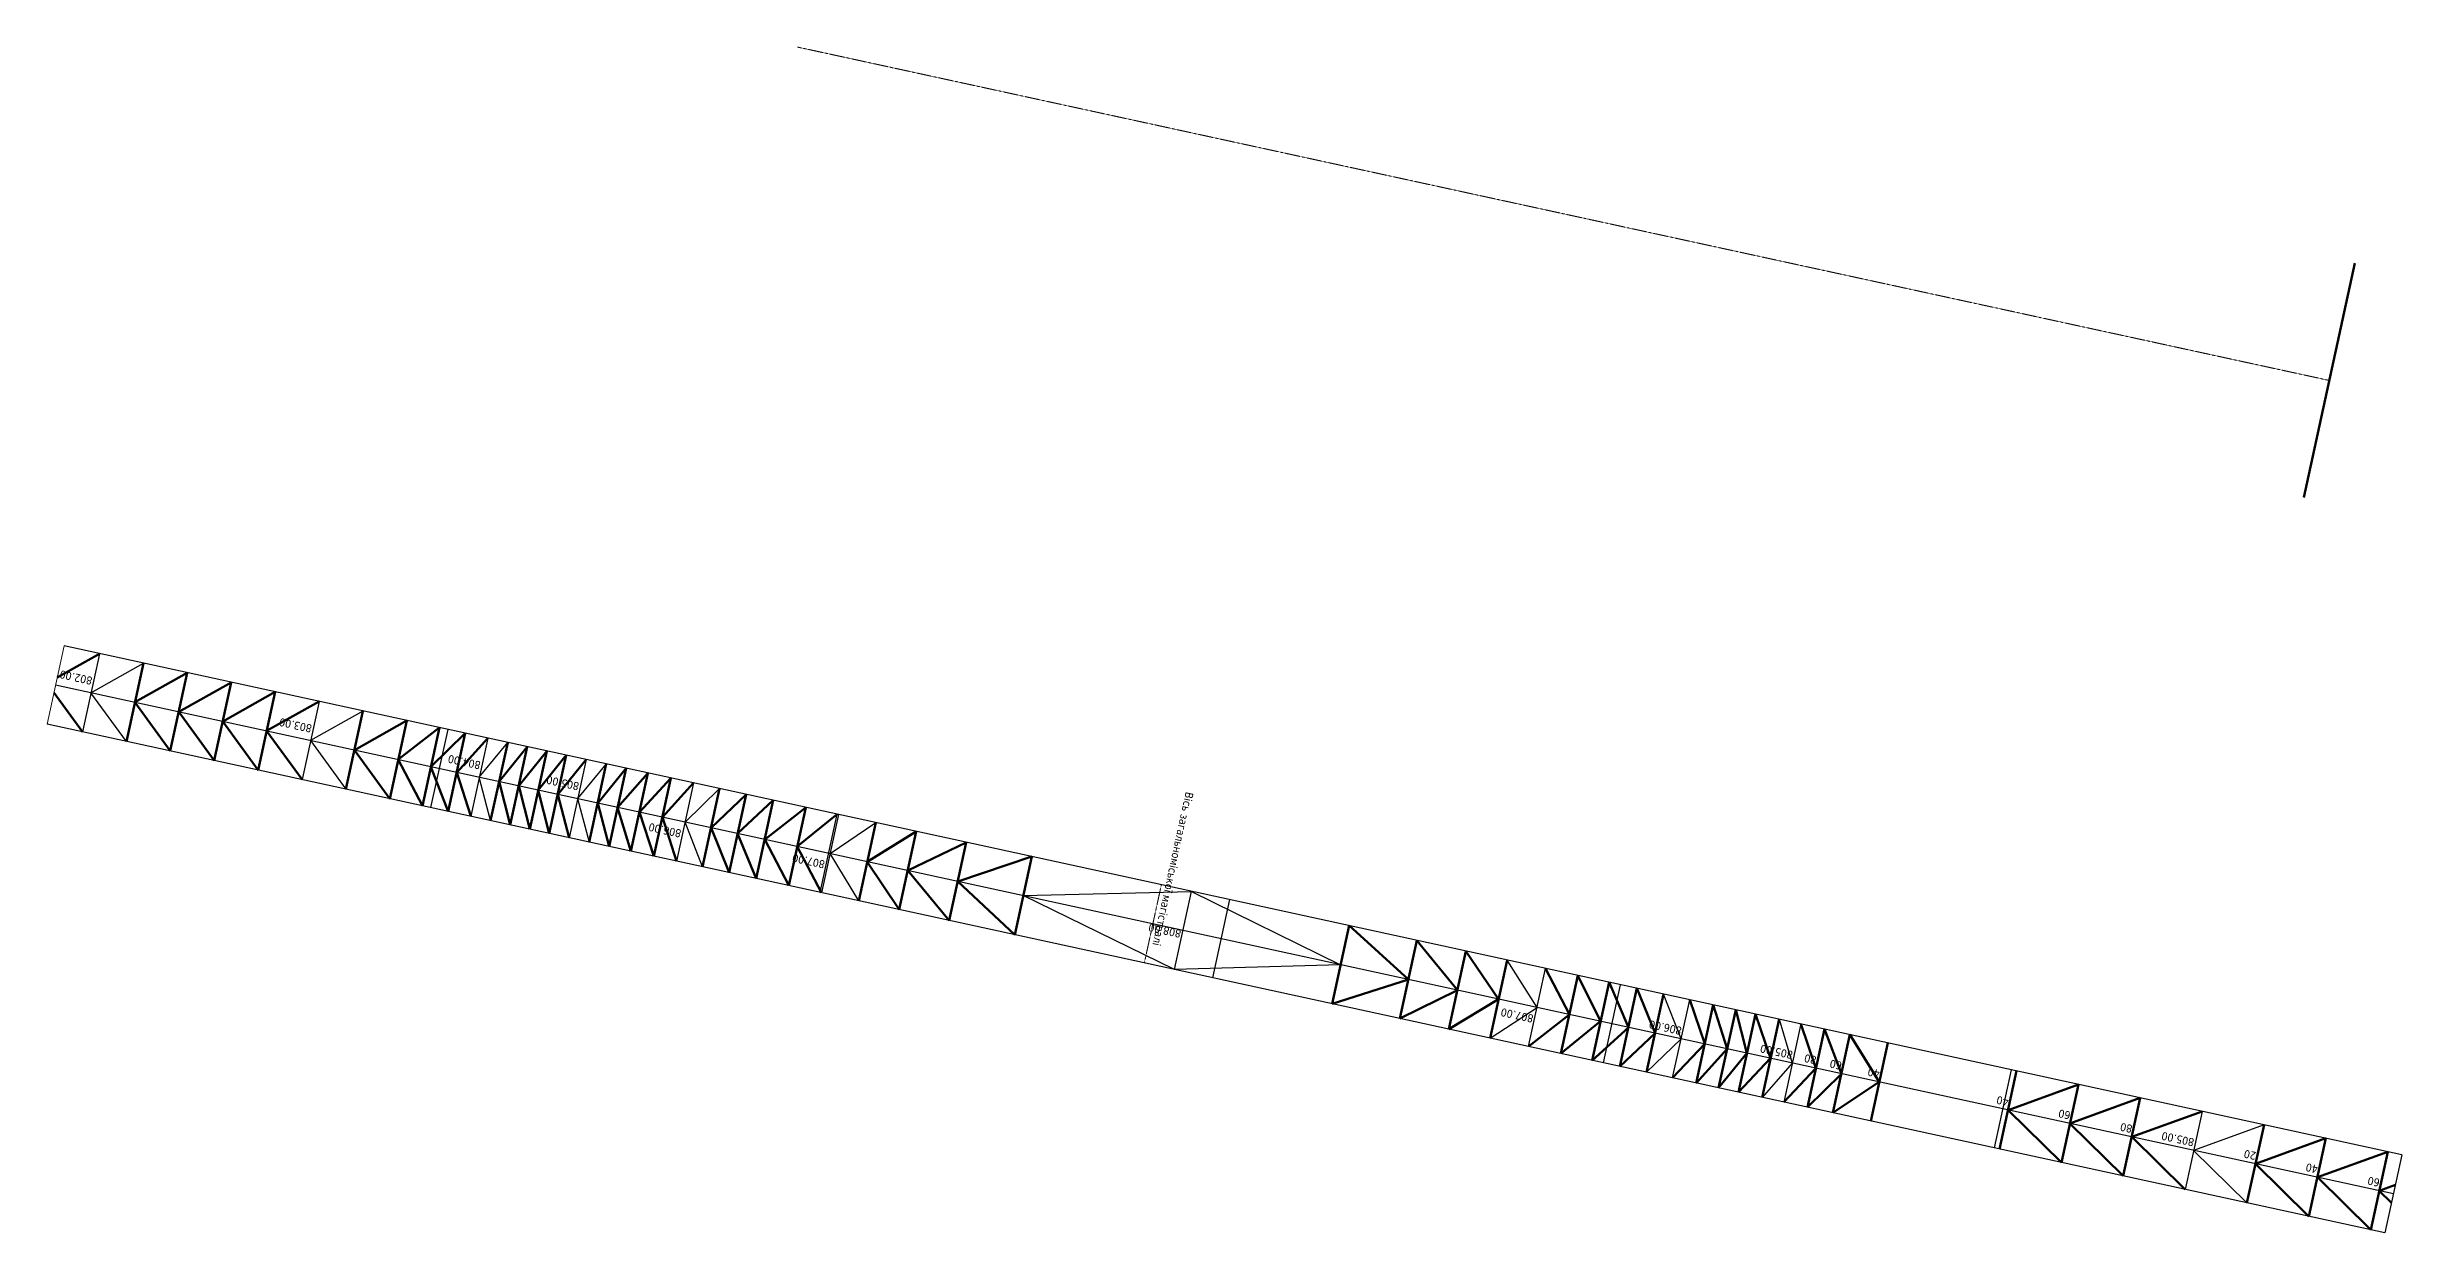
# Model space of a CAD drawing. Header units: millimetres. Extents: x -492806 to 8131902, y -181351 to 2373952.
# Drawn here: x 4302906 to 4891599, y 964749 to 1261390 of the extents above; entities that cross this region are included whole.
import ezdxf

# ---------------------------------------------------------------- set-up
doc = ezdxf.new("R2010")
doc.units = ezdxf.units.MM
doc.header["$LTSCALE"] = 50
doc.linetypes.add('CENTER2', pattern=[28.575, 19.05, -3.175, 3.175, -3.175])
for name, color, linetype, lineweight in [('osi', 13, 'Continuous', 15), ('вертикалка', 200, 'Continuous', 9), ('проектні', 82, 'Continuous', 50)]:
    doc.layers.add(name, color=color, linetype=linetype, lineweight=lineweight)
doc.styles.get("Standard").update_dxf_attribs({"font": 'tahoma.ttf'})

msp = doc.modelspace()

# ---------------------------------------------------------------- linework, layer by layer
for p, q in [((4891599.473, 984290.983), (4307162.359, 1111574.642)), ((4316001.248, 1109649.634), (4311745.244, 1090107.719)), ((4313873.246, 1099878.677), (4326978.594, 1107258.895)), ((4889471.471, 974520.025), (4305034.357, 1101803.685)), ((4322722.591, 1087716.98), (4313873.246, 1099878.677)), ((4370887.979, 1097695.937), (4366631.975, 1078154.023)), ((4381865.325, 1095305.198), (4368759.977, 1087924.98)), ((4887343.47, 964749.068), (4302906.355, 1092032.727)), ((4403051.603, 1090691.071), (4398795.6, 1071149.156)), ((4368759.977, 1087924.98), (4377609.321, 1075763.283)), ((4413068.061, 1088509.602), (4408812.058, 1068967.687)), ((4410940.06, 1078738.645), (4418050.023, 1087424.588)), ((4413794.019, 1067882.674), (4410940.06, 1078738.645)), ((4437672.33, 1083151.076), (4433416.327, 1063609.161)), ((4442702.524, 1082055.558), (4435544.329, 1073380.119)), ((4435544.329, 1073380.119), (4438446.52, 1062513.643)), ((4464509.289, 1077306.296), (4460253.286, 1057764.382)), ((4462381.287, 1067535.339), (4471037.68, 1075884.488)), ((4466781.676, 1056342.573), (4462381.287, 1067535.339)), ((4496146.478, 1049947.259), (4500402.481, 1069489.173)), ((4500761.177, 1069411.053), (4496487.744, 1049789.108)), ((4498633.175, 1059640.096), (4510090.538, 1067379.226)), ((4505834.535, 1047837.311), (4498633.175, 1059640.096)), ((4546941.639, 1049119.07), (4589028.211, 1050187.512)), ((4584772.208, 1030645.597), (4546941.639, 1049119.07)), ((4584772.208, 1030645.597), (4589028.211, 1050187.512)), ((4589028.211, 1050187.512), (4626279.941, 1031840.103)), ((4598470.751, 1048131.036), (4594214.748, 1028589.121)), ((4626279.941, 1031840.103), (4584772.208, 1030645.597)), ((4675397.297, 1021142.91), (4667895.779, 1033011.066)), ((4673269.295, 1011371.953), (4677525.298, 1030913.868)), ((4696180.325, 1026851.018), (4691924.322, 1007309.103)), ((4711419.132, 1013297.77), (4707017.277, 1024490.855)), ((4663639.776, 1013469.151), (4675397.297, 1021142.91)), ((4709291.13, 1003526.813), (4713547.134, 1023068.728)), ((4702761.273, 1004948.94), (4711419.132, 1013297.77)), ((4735904.695, 1018199.509), (4739205.003, 1007246.328)), ((4741333.005, 1017017.285), (4737077.001, 997475.371)), ((4739205.003, 1007246.328), (4731648.692, 998657.594)), ((4793889.899, 1005571), (4789633.896, 986029.086)), ((4841668.471, 995165.379), (4837412.467, 975623.464)), ((4857129.666, 991798.109), (4839540.469, 985394.421)), ((4839540.469, 985394.421), (4852873.663, 972256.194)), ((4891599.473, 984290.983), (4887343.47, 964749.068))]:
    msp.add_line(p, q)
at = {"layer": 'osi', "linetype": 'CENTER2', "ltscale": 0.02}
for p, q in [((4873462.098, 1177989.874), (4490522.155, 1261389.775)), ((4581469.285, 1051833.759), (4577213.282, 1032291.844))]:
    msp.add_line(p, q, dxfattribs=at)
at = {"layer": 'вертикалка'}
msp.add_line((4307162.359, 1111574.642), (4302906.355, 1092032.727), dxfattribs=at)
at = {"layer": 'проектні'}
for p, q in [((4879846.103, 1207302.746), (4867078.093, 1148677.002)), ((4305390.877, 1103674.451), (4316001.248, 1109649.634)), ((4326978.594, 1107258.895), (4322722.591, 1087716.98)), ((4337955.94, 1104868.155), (4324850.592, 1097487.937)), ((4337955.94, 1104868.155), (4333699.937, 1085326.241)), ((4335827.938, 1095097.198), (4348933.286, 1102477.416)), ((4348933.286, 1102477.416), (4344677.283, 1082935.501)), ((4311745.244, 1090107.719), (4304619.808, 1099900.24)), ((4324850.592, 1097487.937), (4333699.937, 1085326.241)), ((4344677.283, 1082935.501), (4335827.938, 1095097.198)), ((4359910.633, 1100086.677), (4346805.285, 1092706.459)), ((4359910.633, 1100086.677), (4355654.629, 1080544.762)), ((4357782.631, 1090315.719), (4370887.979, 1097695.937)), ((4381865.325, 1095305.198), (4377609.321, 1075763.283)), ((4346805.285, 1092706.459), (4355654.629, 1080544.762)), ((4366631.975, 1078154.023), (4357782.631, 1090315.719)), ((4379737.323, 1085534.241), (4392831.804, 1092916.825)), ((4392831.804, 1092916.825), (4388575.801, 1073374.911)), ((4400989.958, 1091140.074), (4390703.803, 1083145.868)), ((4400989.958, 1091140.074), (4396733.955, 1071598.159)), ((4398861.956, 1081369.116), (4407432.388, 1089736.987)), ((4407432.388, 1089736.987), (4403176.385, 1070195.072)), ((4388575.801, 1073374.911), (4379737.323, 1085534.241)), ((4413068.061, 1088509.602), (4405304.386, 1079966.029)), ((4418050.023, 1087424.588), (4413794.019, 1067882.674)), ((4422935.501, 1086360.588), (4415922.021, 1077653.631)), ((4422935.501, 1086360.588), (4418679.498, 1066818.673)), ((4420807.5, 1076589.63), (4427820.98, 1085296.587)), ((4427820.98, 1085296.587), (4423564.977, 1065754.672)), ((4432706.459, 1084232.586), (4425692.978, 1075525.629)), ((4432706.459, 1084232.586), (4428450.455, 1064690.671)), ((4390703.803, 1083145.868), (4396733.955, 1071598.159)), ((4403176.385, 1070195.072), (4398861.956, 1081369.116)), ((4405304.386, 1079966.029), (4408812.058, 1068967.687)), ((4415922.021, 1077653.631), (4418679.498, 1066818.673)), ((4430578.457, 1074461.628), (4437672.33, 1083151.076)), ((4442702.524, 1082055.558), (4438446.52, 1062513.643)), ((4440574.522, 1072284.601), (4447674.611, 1080972.695)), ((4447674.611, 1080972.695), (4443418.608, 1061430.78)), ((4445546.609, 1071201.738), (4453099.24, 1079791.273)), ((4453099.24, 1079791.273), (4448843.236, 1060249.359)), ((4458854.896, 1078537.758), (4450971.238, 1070020.316)), ((4458854.896, 1078537.758), (4454598.892, 1058995.843)), ((4423564.977, 1065754.672), (4420807.5, 1076589.63)), ((4425692.978, 1075525.629), (4428450.455, 1064690.671)), ((4433416.327, 1063609.161), (4430578.457, 1074461.628)), ((4443418.608, 1061430.78), (4440574.522, 1072284.601)), ((4456726.894, 1068766.801), (4464509.289, 1077306.296)), ((4466781.676, 1056342.573), (4471037.68, 1075884.488)), ((4477658.792, 1074442.486), (4468909.678, 1066113.531)), ((4473402.789, 1054900.572), (4477658.792, 1074442.486)), ((4475530.79, 1064671.529), (4484445.182, 1072964.489)), ((4480189.179, 1053422.574), (4484445.182, 1072964.489)), ((4448843.236, 1060249.359), (4445546.609, 1071201.738)), ((4450971.238, 1070020.316), (4454598.892, 1058995.843)), ((4460253.286, 1057764.382), (4456726.894, 1068766.801)), ((4468909.678, 1066113.531), (4473402.789, 1054900.572)), ((4482317.18, 1063193.531), (4492589.749, 1071190.696)), ((4488333.746, 1051648.781), (4492589.749, 1071190.696)), ((4490461.748, 1061419.739), (4500402.481, 1069489.173)), ((4505834.535, 1047837.311), (4510090.538, 1067379.226)), ((4480189.179, 1053422.574), (4475530.79, 1064671.529)), ((4488333.746, 1051648.781), (4482317.18, 1063193.531)), ((4496487.744, 1049789.108), (4490461.748, 1061419.739)), ((4507962.537, 1057608.269), (4520174.169, 1065183.128)), ((4515918.165, 1045641.213), (4520174.169, 1065183.128)), ((4532702.355, 1062454.634), (4518046.167, 1055412.17)), ((4528446.351, 1042912.719), (4532702.355, 1062454.634)), ((4515918.165, 1045641.213), (4507962.537, 1057608.269)), ((4518046.167, 1055412.17), (4528446.351, 1042912.719)), ((4530574.353, 1052683.676), (4549069.64, 1058890.028)), ((4544813.637, 1039348.113), (4549069.64, 1058890.028)), ((4544813.637, 1039348.113), (4530574.353, 1052683.676)), ((4624151.939, 1022069.146), (4628407.943, 1041611.061)), ((4643226.067, 1028149.433), (4628407.943, 1041611.061)), ((4641098.065, 1018378.475), (4645354.068, 1037920.39)), ((4645354.068, 1037920.39), (4655464.823, 1025483.973)), ((4653336.822, 1015713.016), (4657592.825, 1035254.93)), ((4665767.778, 1023240.108), (4657592.825, 1035254.93)), ((4663639.776, 1013469.151), (4667895.779, 1033011.066)), ((4683467.315, 1019385.353), (4677525.298, 1030913.868)), ((4624151.939, 1022069.146), (4643226.067, 1028149.433)), ((4655464.823, 1025483.973), (4641098.065, 1018378.475)), ((4681339.313, 1009614.396), (4685595.317, 1029156.311)), ((4691290.293, 1017681.599), (4685595.317, 1029156.311)), ((4689162.291, 1007910.642), (4693418.294, 1027452.557)), ((4698237.468, 1016168.584), (4693418.294, 1027452.557)), ((4696109.466, 1006397.627), (4700365.47, 1025939.542)), ((4704889.275, 1014719.898), (4700365.47, 1025939.542)), ((4702761.273, 1004948.94), (4707017.277, 1024490.855)), ((4653336.822, 1015713.016), (4665767.778, 1023240.108)), ((4673269.295, 1011371.953), (4683467.315, 1019385.353)), ((4713547.134, 1023068.728), (4717330.794, 1012010.278)), ((4719458.795, 1021781.236), (4715202.792, 1002239.321)), ((4722920.074, 1010792.998), (4719458.795, 1021781.236)), ((4725048.076, 1020563.955), (4720792.072, 1001022.04)), ((4725048.076, 1020563.955), (4727859.836, 1009717.175)), ((4729987.838, 1019488.132), (4725731.834, 999946.217)), ((4733776.693, 1008428.551), (4729987.838, 1019488.132)), ((4681339.313, 1009614.396), (4691290.293, 1017681.599)), ((4689162.291, 1007910.642), (4698237.468, 1016168.584)), ((4696109.466, 1006397.627), (4704889.275, 1014719.898)), ((4735904.695, 1018199.509), (4731648.692, 998657.594)), ((4745095.171, 1005963.518), (4741333.005, 1017017.285)), ((4747223.173, 1015734.475), (4742967.169, 996192.56)), ((4747223.173, 1015734.475), (4751469.042, 1004575.362)), ((4753597.044, 1014346.319), (4749341.04, 994804.405)), ((4760947.58, 1002511.046), (4753597.044, 1014346.319)), ((4717330.794, 1012010.278), (4709291.13, 1003526.813)), ((4715202.792, 1002239.321), (4722920.074, 1010792.998)), ((4727859.836, 1009717.175), (4720792.072, 1001022.04)), ((4725731.834, 999946.217), (4733776.693, 1008428.551)), ((4763075.582, 1012282.003), (4758819.579, 992740.088)), ((4737077.001, 997475.371), (4745095.171, 1005963.518)), ((4751469.042, 1004575.362), (4742967.169, 996192.56)), ((4760947.58, 1002511.046), (4749341.04, 994804.405)), ((4795284.883, 1005267.189), (4791028.88, 985725.274)), ((4793156.882, 995496.232), (4810746.079, 1001899.919)), ((4810746.079, 1001899.919), (4806490.076, 982358.004)), ((4806490.076, 982358.004), (4793156.882, 995496.232)), ((4808618.077, 992128.961), (4826207.275, 998532.649)), ((4826207.275, 998532.649), (4821951.271, 978990.734)), ((4824079.273, 988761.691), (4841668.471, 995165.379)), ((4821951.271, 978990.734), (4808618.077, 992128.961)), ((4857129.666, 991798.109), (4852873.663, 972256.194)), ((4837412.467, 975623.464), (4824079.273, 988761.691)), ((4855001.665, 982027.151), (4872590.862, 988430.839)), ((4872590.862, 988430.839), (4868334.859, 968888.924)), ((4870462.86, 978659.881), (4888052.058, 985063.569)), ((4888052.058, 985063.569), (4883796.054, 965521.654)), ((4868334.859, 968888.924), (4855001.665, 982027.151)), ((4870462.86, 978659.881), (4883796.054, 965521.654)), ((4885924.056, 975292.611), (4889959.72, 976761.873)), ((4885924.056, 975292.611), (4888983.223, 972278.178))]:
    msp.add_line(p, q, dxfattribs=at)

# ---------------------------------------------------------------- texts
for s, rotation, p in [('802.00', 167.713499568, (4314370.031, 1103773.339)), ('803.00', 167.713499568, (4369256.762, 1091819.642)), ('804.00', 167.713499568, (4411436.844, 1082633.307)), ('805.00', 167.713499568, (4436060.015, 1077361.573)), ('Вісь загальноміської магістралі', 257.713499568, (4587584.876, 1075211.821)), ('806.00', 167.713499568, (4461601.271, 1065567.427)), ('807.00', 167.713499568, (4497513.365, 1057837.095)), ('808.00', 167.713499568, (4586564.696, 1040489.626)), ('807.00', 167.713499568, (4674636.182, 1019261.79)), ('806.00', 167.713499568, (4711703.116, 1016215.337)), ('805.00', 167.713499568, (4739488.987, 1010163.895)), ('80', 167.713499568, (4745379.155, 1008881.084)), ('60', 167.713499568, (4751753.026, 1007492.929)), ('40', 167.713499568, (4761231.565, 1005428.612)), ('40', 167.713499568, (4793440.866, 998413.798)), ('60', 167.713499568, (4808902.062, 995046.528)), ('80', 167.713499568, (4824363.257, 991679.258)), ('805.00', 167.713499568, (4839824.453, 988311.988)), ('20', 167.713499568, (4855285.649, 984944.718)), ('40', 167.713499568, (4870746.845, 981577.448)), ('60', 167.713499568, (4886208.04, 978210.178))]:
    msp.add_text(s, height=2000, rotation=rotation).set_placement(p)

doc.saveas('drawing.dxf')
